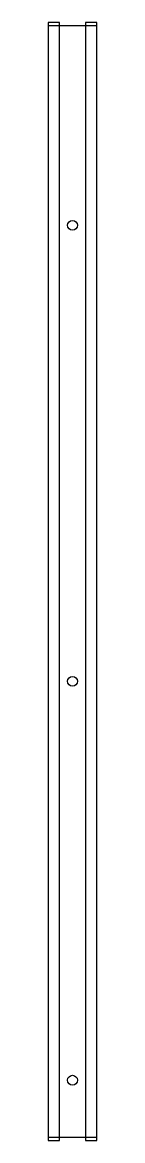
# Model space of a CAD drawing. Extents: x 0 to 43, y -3 to 978.
import ezdxf

# ---------------------------------------------------------------- set-up
doc = ezdxf.new("R2010")
doc.units = 0
doc.layers.get('0').update_dxf_attribs({"linetype": 'CONTINUOUS'})

msp = doc.modelspace()

# ---------------------------------------------------------------- linework, layer by layer
for points in [[(0, -3), (10, -3), (10, 978), (0, 978)], [(0, 0), (43, 0), (43, 975), (0, 975)], [(33, -3), (43, -3), (43, 978), (33, 978)]]:
    msp.add_lwpolyline(points, close=True)
for centre in [(21.5, 800), (21.5, 400), (21.5, 50)]:
    msp.add_circle(centre, 4.3)

doc.saveas('drawing.dxf')
